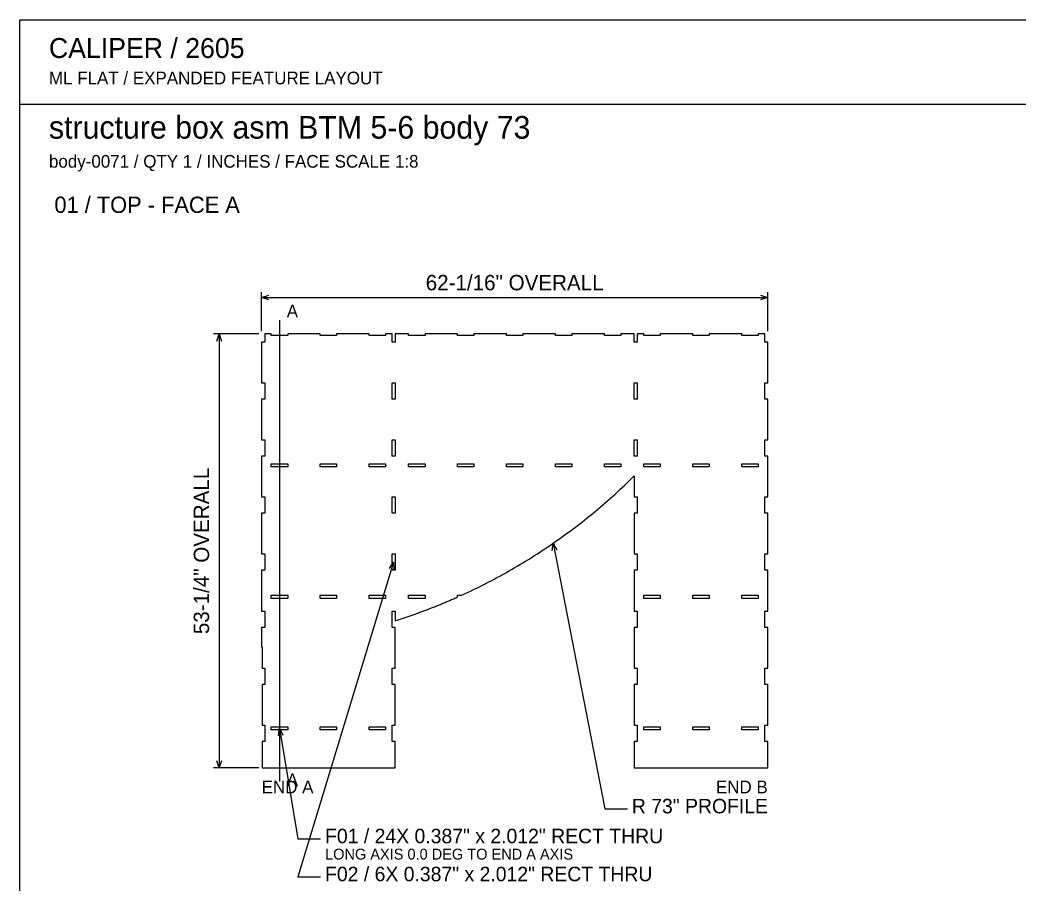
# Model space of a CAD drawing. Header units: inches. Extents: x 4 to 268, y 4 to 172.
# Drawn here: x 3.8 to 126.3, y 66.3 to 172.2 of the extents above; entities that cross this region are included whole.
import ezdxf
from ezdxf.enums import TextEntityAlignment as Align

# ---------------------------------------------------------------- set-up
doc = ezdxf.new("R2010")
doc.units = ezdxf.units.IN
doc.header["$MEASUREMENT"] = 0

msp = doc.modelspace()

# ---------------------------------------------------------------- linework, layer by layer
at = {"layer": 'ANNOTATION'}
for p, q in [((33.41, 134.07), (33.41, 138.85)), ((33.41, 138.18), (34.3, 138.46)), ((94.59, 138.46), (95.48, 138.18)), ((95.48, 134.07), (95.48, 138.85)), ((33.41, 138.18), (95.48, 138.18)), ((34.3, 137.9), (33.41, 138.18)), ((95.48, 138.18), (94.59, 137.9)), ((35.6, 135.4), (35.6, 78.82)), ((33.08, 133.74), (27.52, 133.74)), ((27.91, 132.85), (28.19, 133.74)), ((28.19, 133.74), (28.19, 80.49)), ((28.19, 133.74), (28.47, 132.85)), ((69.06, 107.13), (69.17, 108.06)), ((69.17, 108.06), (75.48, 75.49)), ((69.17, 108.06), (69.61, 107.24)), ((49.6, 105.74), (37.85, 67.15)), ((49.08, 104.97), (49.6, 105.74)), ((49.6, 105.74), (49.61, 104.8)), ((35.48, 84.44), (35.6, 85.36)), ((35.6, 85.36), (37.85, 71.82)), ((35.6, 85.36), (36.02, 84.53)), ((28.19, 80.49), (27.91, 81.38)), ((28.47, 81.38), (28.19, 80.49)), ((33.08, 80.49), (27.52, 80.49)), ((75.48, 75.49), (78.26, 75.49)), ((37.85, 71.82), (40.63, 71.82)), ((37.85, 67.15), (40.63, 67.15))]:
    msp.add_line(p, q, dxfattribs=at)
at = {"layer": 'OUTLINE'}
for p, q in [((3.78, 172.22), (268.22, 172.22)), ((3.78, 3.78), (3.78, 172.22)), ((3.78, 161.89), (268.22, 161.89)), ((34.6, 133.74), (33.8, 133.74)), ((33.8, 133.74), (33.8, 132.73)), ((34.6, 133.54), (34.6, 133.74)), ((36.61, 133.54), (34.6, 133.54)), ((40.6, 133.74), (36.61, 133.74)), ((36.61, 133.74), (36.61, 133.54)), ((40.6, 133.54), (40.6, 133.74)), ((42.61, 133.54), (40.6, 133.54)), ((46.6, 133.74), (42.61, 133.74)), ((42.61, 133.74), (42.61, 133.54)), ((46.6, 133.54), (46.6, 133.74)), ((48.61, 133.54), (46.6, 133.54)), ((49.41, 133.74), (48.61, 133.74)), ((48.61, 133.74), (48.61, 133.54)), ((49.41, 132.73), (49.41, 133.74)), ((51.44, 133.74), (49.8, 133.74)), ((49.8, 133.74), (49.8, 132.73)), ((51.44, 133.54), (51.44, 133.74)), ((53.45, 133.54), (51.44, 133.54)), ((57.44, 133.74), (53.45, 133.74)), ((53.45, 133.74), (53.45, 133.54)), ((57.44, 133.54), (57.44, 133.74)), ((59.45, 133.54), (57.44, 133.54)), ((63.44, 133.74), (59.45, 133.74)), ((59.45, 133.74), (59.45, 133.54)), ((63.44, 133.54), (63.44, 133.74)), ((65.45, 133.54), (63.44, 133.54)), ((69.44, 133.74), (65.45, 133.74)), ((65.45, 133.74), (65.45, 133.54)), ((69.44, 133.54), (69.44, 133.74)), ((71.45, 133.54), (69.44, 133.54)), ((75.44, 133.74), (71.45, 133.74)), ((71.45, 133.74), (71.45, 133.54)), ((75.44, 133.54), (75.44, 133.74)), ((77.45, 133.54), (75.44, 133.54)), ((79.1, 133.74), (77.45, 133.74)), ((77.45, 133.74), (77.45, 133.54)), ((79.1, 132.73), (79.1, 133.74)), ((80.29, 133.74), (79.48, 133.74)), ((79.48, 133.74), (79.48, 132.73)), ((80.29, 133.54), (80.29, 133.74)), ((82.3, 133.54), (80.29, 133.54)), ((86.29, 133.74), (82.3, 133.74)), ((82.3, 133.74), (82.3, 133.54)), ((86.29, 133.54), (86.29, 133.74)), ((88.3, 133.54), (86.29, 133.54)), ((92.29, 133.74), (88.3, 133.74)), ((88.3, 133.74), (88.3, 133.54)), ((92.29, 133.54), (92.29, 133.74)), ((94.3, 133.54), (92.29, 133.54)), ((95.1, 133.74), (94.3, 133.74)), ((94.3, 133.74), (94.3, 133.54)), ((95.1, 132.73), (95.1, 133.74)), ((33.8, 132.73), (33.41, 132.73)), ((33.41, 132.73), (33.41, 127.74)), ((49.8, 132.73), (49.41, 132.73)), ((79.48, 132.73), (79.1, 132.73)), ((95.48, 132.73), (95.1, 132.73)), ((95.48, 127.74), (95.48, 132.73)), ((33.41, 127.74), (33.8, 127.74)), ((33.8, 127.74), (33.8, 125.73)), ((49.41, 125.73), (49.41, 127.74)), ((49.41, 127.74), (49.8, 127.74)), ((49.8, 127.74), (49.8, 125.73)), ((79.1, 125.73), (79.1, 127.74)), ((79.1, 127.74), (79.48, 127.74)), ((79.48, 127.74), (79.48, 125.73)), ((95.1, 125.73), (95.1, 127.74)), ((95.1, 127.74), (95.48, 127.74)), ((33.8, 125.73), (33.41, 125.73)), ((33.41, 125.73), (33.41, 120.74)), ((49.8, 125.73), (49.41, 125.73)), ((79.48, 125.73), (79.1, 125.73)), ((95.48, 125.73), (95.1, 125.73)), ((95.48, 120.74), (95.48, 125.73)), ((33.41, 120.74), (33.8, 120.74)), ((33.8, 120.74), (33.8, 118.73)), ((49.41, 118.73), (49.41, 120.74)), ((49.41, 120.74), (49.8, 120.74)), ((49.8, 120.74), (49.8, 118.73)), ((79.1, 118.73), (79.1, 120.74)), ((79.1, 120.74), (79.48, 120.74)), ((79.48, 120.74), (79.48, 118.73)), ((95.1, 118.73), (95.1, 120.74)), ((95.1, 120.74), (95.48, 120.74)), ((33.8, 118.73), (33.41, 118.73)), ((33.41, 118.73), (33.41, 113.74)), ((34.6, 117.42), (34.6, 117.8)), ((34.6, 117.8), (36.61, 117.8)), ((36.61, 117.8), (36.61, 117.42)), ((40.6, 117.42), (40.6, 117.8)), ((40.6, 117.8), (42.61, 117.8)), ((42.61, 117.8), (42.61, 117.42)), ((46.6, 117.42), (46.6, 117.8)), ((46.6, 117.8), (48.61, 117.8)), ((48.61, 117.8), (48.61, 117.42)), ((49.8, 118.73), (49.41, 118.73)), ((51.44, 117.42), (51.44, 117.8)), ((51.44, 117.8), (53.45, 117.8)), ((53.45, 117.8), (53.45, 117.42)), ((57.44, 117.42), (57.44, 117.8)), ((57.44, 117.8), (59.45, 117.8)), ((59.45, 117.8), (59.45, 117.42)), ((63.44, 117.42), (63.44, 117.8)), ((63.44, 117.8), (65.45, 117.8)), ((65.45, 117.8), (65.45, 117.42)), ((69.44, 117.42), (69.44, 117.8)), ((69.44, 117.8), (71.45, 117.8)), ((71.45, 117.8), (71.45, 117.42)), ((75.44, 117.42), (75.44, 117.8)), ((75.44, 117.8), (77.45, 117.8)), ((77.45, 117.8), (77.45, 117.42)), ((79.48, 118.73), (79.1, 118.73)), ((80.29, 117.42), (80.29, 117.8)), ((80.29, 117.8), (82.3, 117.8)), ((82.3, 117.8), (82.3, 117.42)), ((86.29, 117.42), (86.29, 117.8)), ((86.29, 117.8), (88.3, 117.8)), ((88.3, 117.8), (88.3, 117.42)), ((92.29, 117.42), (92.29, 117.8)), ((92.29, 117.8), (94.3, 117.8)), ((94.3, 117.8), (94.3, 117.42)), ((95.48, 118.73), (95.1, 118.73)), ((95.48, 113.74), (95.48, 118.73)), ((36.61, 117.42), (34.6, 117.42)), ((42.61, 117.42), (40.6, 117.42)), ((48.61, 117.42), (46.6, 117.42)), ((53.45, 117.42), (51.44, 117.42)), ((59.45, 117.42), (57.44, 117.42)), ((65.45, 117.42), (63.44, 117.42)), ((71.45, 117.42), (69.44, 117.42)), ((77.45, 117.42), (75.44, 117.42)), ((82.3, 117.42), (80.29, 117.42)), ((88.3, 117.42), (86.29, 117.42)), ((94.3, 117.42), (92.29, 117.42)), ((77.65, 114.91), (77.94, 115.19)), ((77.94, 115.19), (78.24, 115.46)), ((78.24, 115.46), (78.53, 115.75)), ((78.53, 115.75), (78.82, 116.03)), ((78.82, 116.03), (79.1, 116.31)), ((79.1, 116.31), (79.1, 113.74)), ((76.46, 113.81), (76.76, 114.08)), ((76.76, 114.08), (77.06, 114.36)), ((77.06, 114.36), (77.35, 114.63)), ((77.35, 114.63), (77.65, 114.91)), ((33.41, 113.74), (33.8, 113.74)), ((33.8, 113.74), (33.8, 111.73)), ((49.41, 111.73), (49.41, 113.74)), ((49.41, 113.74), (49.8, 113.74)), ((49.8, 113.74), (49.8, 111.73)), ((74.94, 112.48), (75.24, 112.75)), ((75.24, 112.75), (75.55, 113.01)), ((75.55, 113.01), (75.85, 113.28)), ((75.85, 113.28), (76.16, 113.54)), ((76.16, 113.54), (76.46, 113.81)), ((79.1, 113.74), (79.48, 113.74)), ((79.48, 113.74), (79.48, 111.73)), ((95.1, 111.73), (95.1, 113.74)), ((95.1, 113.74), (95.48, 113.74)), ((33.8, 111.73), (33.41, 111.73)), ((33.41, 111.73), (33.41, 106.74)), ((49.8, 111.73), (49.41, 111.73)), ((73.69, 111.45), (74.01, 111.71)), ((74.01, 111.71), (74.32, 111.96)), ((74.32, 111.96), (74.63, 112.22)), ((74.63, 112.22), (74.94, 112.48)), ((79.48, 111.73), (79.1, 111.73)), ((79.1, 111.73), (79.1, 106.74)), ((95.48, 111.73), (95.1, 111.73)), ((95.48, 106.74), (95.48, 111.73)), ((72.11, 110.2), (72.43, 110.44)), ((72.43, 110.44), (72.75, 110.69)), ((72.75, 110.69), (73.06, 110.94)), ((73.06, 110.94), (73.38, 111.2)), ((73.38, 111.2), (73.69, 111.45)), ((70.49, 108.99), (70.81, 109.23)), ((70.81, 109.23), (71.14, 109.47)), ((71.14, 109.47), (71.46, 109.71)), ((71.46, 109.71), (71.79, 109.95)), ((71.79, 109.95), (72.11, 110.2)), ((68.5, 107.6), (68.83, 107.83)), ((68.83, 107.83), (69.17, 108.06)), ((69.17, 108.06), (69.5, 108.29)), ((69.5, 108.29), (69.83, 108.52)), ((69.83, 108.52), (70.16, 108.75)), ((70.16, 108.75), (70.49, 108.99)), ((33.41, 106.74), (33.8, 106.74)), ((33.8, 106.74), (33.8, 104.73)), ((49.41, 104.73), (49.41, 106.74)), ((49.41, 106.74), (49.8, 106.74)), ((49.8, 106.74), (49.8, 104.73)), ((66.81, 106.49), (67.15, 106.71)), ((67.15, 106.71), (67.49, 106.93)), ((67.49, 106.93), (67.83, 107.15)), ((67.83, 107.15), (68.16, 107.37)), ((68.16, 107.37), (68.5, 107.6)), ((79.1, 106.74), (79.48, 106.74)), ((79.48, 106.74), (79.48, 104.73)), ((95.1, 104.73), (95.1, 106.74)), ((95.1, 106.74), (95.48, 106.74)), ((64.74, 105.23), (65.09, 105.43)), ((65.09, 105.43), (65.43, 105.64)), ((65.43, 105.64), (65.78, 105.85)), ((65.78, 105.85), (66.12, 106.06)), ((66.12, 106.06), (66.47, 106.28)), ((66.47, 106.28), (66.81, 106.49)), ((33.8, 104.73), (33.41, 104.73)), ((33.41, 104.73), (33.41, 99.74)), ((49.8, 104.73), (49.41, 104.73)), ((62.63, 104.03), (62.98, 104.22)), ((62.98, 104.22), (63.34, 104.42)), ((63.34, 104.42), (63.69, 104.62)), ((63.69, 104.62), (64.04, 104.82)), ((64.04, 104.82), (64.39, 105.02)), ((64.39, 105.02), (64.74, 105.23)), ((79.48, 104.73), (79.1, 104.73)), ((79.1, 104.73), (79.1, 99.74)), ((95.48, 104.73), (95.1, 104.73)), ((95.48, 99.74), (95.48, 104.73)), ((60.48, 102.9), (60.84, 103.09)), ((60.84, 103.09), (61.2, 103.27)), ((61.2, 103.27), (61.56, 103.46)), ((61.56, 103.46), (61.92, 103.65)), ((61.92, 103.65), (62.27, 103.84)), ((62.27, 103.84), (62.63, 104.03)), ((57.93, 101.68), (58.3, 101.85)), ((58.3, 101.85), (58.66, 102.02)), ((58.66, 102.02), (59.03, 102.19)), ((59.03, 102.19), (59.39, 102.37)), ((59.39, 102.37), (59.76, 102.54)), ((59.76, 102.54), (60.12, 102.72)), ((60.12, 102.72), (60.48, 102.9)), ((34.6, 101.29), (34.6, 101.68)), ((34.6, 101.68), (36.61, 101.68)), ((36.61, 101.29), (34.6, 101.29)), ((36.61, 101.68), (36.61, 101.29)), ((40.6, 101.29), (40.6, 101.68)), ((40.6, 101.68), (42.61, 101.68)), ((42.61, 101.29), (40.6, 101.29)), ((42.61, 101.68), (42.61, 101.29)), ((46.6, 101.29), (46.6, 101.68)), ((46.6, 101.68), (48.61, 101.68)), ((48.61, 101.29), (46.6, 101.29)), ((48.61, 101.68), (48.61, 101.29)), ((51.44, 101.29), (51.44, 101.68)), ((51.44, 101.68), (53.45, 101.68)), ((53.45, 101.29), (51.44, 101.29)), ((53.45, 101.68), (53.45, 101.29)), ((55.09, 100.46), (55.21, 100.51)), ((55.21, 100.51), (55.33, 100.55)), ((55.33, 100.55), (55.44, 100.6)), ((55.44, 100.6), (55.56, 100.65)), ((55.56, 100.65), (55.68, 100.7)), ((55.68, 100.7), (55.8, 100.75)), ((55.8, 100.75), (55.92, 100.8)), ((55.92, 100.8), (56.03, 100.85)), ((56.03, 100.85), (56.15, 100.9)), ((56.15, 100.9), (56.27, 100.95)), ((56.27, 100.95), (56.39, 101)), ((56.39, 101), (56.5, 101.05)), ((56.5, 101.05), (56.62, 101.1)), ((56.62, 101.1), (56.74, 101.15)), ((56.74, 101.15), (56.86, 101.2)), ((56.86, 101.2), (56.97, 101.25)), ((56.97, 101.25), (57.09, 101.3)), ((57.09, 101.3), (57.21, 101.36)), ((57.21, 101.36), (57.32, 101.41)), ((57.32, 101.41), (57.44, 101.46)), ((57.44, 101.46), (57.44, 101.68)), ((57.44, 101.68), (57.93, 101.68)), ((80.29, 101.29), (80.29, 101.68)), ((80.29, 101.68), (82.3, 101.68)), ((82.3, 101.29), (80.29, 101.29)), ((82.3, 101.68), (82.3, 101.29)), ((86.29, 101.29), (86.29, 101.68)), ((86.29, 101.68), (88.3, 101.68)), ((88.3, 101.29), (86.29, 101.29)), ((88.3, 101.68), (88.3, 101.29)), ((92.29, 101.29), (92.29, 101.68)), ((92.29, 101.68), (94.3, 101.68)), ((94.3, 101.29), (92.29, 101.29)), ((94.3, 101.68), (94.3, 101.29)), ((33.41, 99.74), (33.8, 99.74)), ((33.8, 99.74), (33.8, 97.73)), ((49.41, 97.73), (49.41, 99.74)), ((49.41, 99.74), (49.8, 99.74)), ((49.8, 99.74), (49.8, 98.55)), ((51.74, 99.19), (51.86, 99.24)), ((51.86, 99.24), (51.98, 99.28)), ((51.98, 99.28), (52.1, 99.32)), ((52.1, 99.32), (52.22, 99.36)), ((52.22, 99.36), (52.34, 99.41)), ((52.34, 99.41), (52.46, 99.45)), ((52.46, 99.45), (52.58, 99.49)), ((52.58, 99.49), (52.7, 99.54)), ((52.7, 99.54), (52.82, 99.58)), ((52.82, 99.58), (52.94, 99.63)), ((52.94, 99.63), (53.06, 99.67)), ((53.06, 99.67), (53.18, 99.72)), ((53.18, 99.72), (53.3, 99.76)), ((53.3, 99.76), (53.42, 99.81)), ((53.42, 99.81), (53.54, 99.85)), ((53.54, 99.85), (53.66, 99.9)), ((53.66, 99.9), (53.78, 99.94)), ((53.78, 99.94), (53.9, 99.99)), ((53.9, 99.99), (54.02, 100.03)), ((54.02, 100.03), (54.14, 100.08)), ((54.14, 100.08), (54.26, 100.13)), ((54.26, 100.13), (54.38, 100.17)), ((54.38, 100.17), (54.49, 100.22)), ((54.49, 100.22), (54.61, 100.27)), ((54.61, 100.27), (54.73, 100.31)), ((54.73, 100.31), (54.85, 100.36)), ((54.85, 100.36), (54.97, 100.41)), ((54.97, 100.41), (55.09, 100.46)), ((79.1, 99.74), (79.48, 99.74)), ((79.48, 99.74), (79.48, 97.73)), ((95.1, 97.73), (95.1, 99.74)), ((95.1, 99.74), (95.48, 99.74)), ((49.8, 98.55), (49.92, 98.59)), ((49.92, 98.59), (50.04, 98.62)), ((50.04, 98.62), (50.16, 98.66)), ((50.16, 98.66), (50.28, 98.7)), ((50.28, 98.7), (50.41, 98.74)), ((50.41, 98.74), (50.53, 98.78)), ((50.53, 98.78), (50.65, 98.82)), ((50.65, 98.82), (50.77, 98.86)), ((50.77, 98.86), (50.89, 98.9)), ((50.89, 98.9), (51.01, 98.94)), ((51.01, 98.94), (51.13, 98.99)), ((51.13, 98.99), (51.25, 99.03)), ((51.25, 99.03), (51.38, 99.07)), ((51.38, 99.07), (51.5, 99.11)), ((51.5, 99.11), (51.62, 99.15)), ((51.62, 99.15), (51.74, 99.19)), ((33.8, 97.73), (33.41, 97.73)), ((33.41, 97.73), (33.41, 95.34)), ((49.79, 97.73), (49.41, 97.73)), ((49.79, 92.74), (49.79, 97.73)), ((79.48, 97.73), (79.1, 97.73)), ((79.1, 97.73), (79.1, 92.74)), ((95.48, 97.73), (95.1, 97.73)), ((95.48, 92.74), (95.48, 97.73)), ((33.41, 95.34), (33.41, 95.34)), ((33.41, 95.34), (33.41, 95.34)), ((33.41, 95.34), (33.41, 95.34)), ((33.41, 95.34), (33.41, 95.34)), ((33.41, 95.34), (33.42, 95.34)), ((33.42, 95.34), (33.42, 95.34)), ((33.42, 95.34), (33.42, 95.34)), ((33.42, 95.34), (33.42, 95.34)), ((33.42, 95.34), (33.42, 95.34)), ((33.42, 95.34), (33.42, 95.34)), ((33.42, 95.34), (33.42, 95.34)), ((33.42, 95.34), (33.42, 95.34)), ((33.42, 95.34), (33.42, 95.34)), ((33.42, 95.34), (33.43, 95.34)), ((33.43, 95.34), (33.43, 95.34)), ((33.43, 95.34), (33.43, 95.34)), ((33.43, 95.34), (33.43, 95.34)), ((33.43, 95.34), (33.43, 95.34)), ((33.43, 95.34), (33.43, 95.34)), ((33.43, 95.34), (33.43, 95.34)), ((33.43, 95.34), (33.43, 95.34)), ((33.43, 95.34), (33.43, 95.34)), ((33.43, 95.34), (33.43, 95.34)), ((33.43, 95.34), (33.44, 95.34)), ((33.44, 95.34), (33.44, 95.34)), ((33.44, 95.34), (33.44, 95.34)), ((33.44, 95.34), (33.44, 95.34)), ((33.44, 95.34), (33.44, 95.34)), ((33.44, 95.34), (33.44, 95.34)), ((33.44, 95.34), (33.44, 95.34)), ((33.44, 95.34), (33.44, 95.34)), ((33.44, 95.34), (33.44, 95.34)), ((33.44, 95.34), (33.45, 95.34)), ((33.45, 95.34), (33.45, 95.34)), ((33.45, 95.34), (33.45, 95.34)), ((33.45, 95.34), (33.45, 95.34)), ((33.45, 95.34), (33.45, 95.34)), ((33.45, 95.34), (33.45, 95.34)), ((33.45, 95.34), (33.45, 95.34)), ((33.45, 95.34), (33.45, 95.34)), ((33.45, 95.34), (33.45, 95.34)), ((33.45, 95.34), (33.46, 95.34)), ((33.46, 95.34), (33.46, 95.34)), ((33.46, 95.34), (33.46, 95.34)), ((33.46, 95.34), (33.46, 95.34)), ((33.46, 95.34), (33.46, 95.34)), ((33.46, 95.34), (33.46, 95.34)), ((33.46, 95.34), (33.46, 95.34)), ((33.46, 95.34), (33.46, 95.34)), ((33.46, 95.34), (33.46, 95.34)), ((33.46, 95.34), (33.46, 95.34)), ((33.46, 95.34), (33.47, 95.34)), ((33.47, 95.34), (33.47, 95.34)), ((33.47, 95.34), (33.47, 95.34)), ((33.47, 95.34), (33.47, 95.34)), ((33.47, 95.34), (33.47, 95.34)), ((33.47, 95.34), (33.47, 95.34)), ((33.47, 95.34), (33.47, 95.34)), ((33.47, 95.34), (33.47, 95.34)), ((33.47, 95.34), (33.47, 95.34)), ((33.47, 95.34), (33.48, 95.34)), ((33.48, 95.34), (33.48, 95.34)), ((33.48, 95.34), (33.48, 95.34)), ((33.48, 95.34), (33.48, 95.34)), ((33.48, 95.34), (33.48, 92.74)), ((33.48, 92.74), (33.8, 92.74)), ((33.8, 92.74), (33.8, 90.73)), ((49.41, 90.73), (49.41, 92.74)), ((49.41, 92.74), (49.79, 92.74)), ((79.1, 92.74), (79.48, 92.74)), ((79.48, 92.74), (79.48, 90.73)), ((95.1, 90.73), (95.1, 92.74)), ((95.1, 92.74), (95.48, 92.74)), ((33.8, 90.73), (33.48, 90.73)), ((33.48, 90.73), (33.48, 85.74)), ((49.79, 90.73), (49.41, 90.73)), ((49.79, 85.74), (49.79, 90.73)), ((79.48, 90.73), (79.1, 90.73)), ((79.1, 90.73), (79.1, 85.74)), ((95.48, 90.73), (95.1, 90.73)), ((95.48, 85.74), (95.48, 90.73)), ((33.48, 85.74), (33.8, 85.74)), ((33.8, 85.74), (33.8, 83.73)), ((34.6, 85.17), (34.6, 85.55)), ((34.6, 85.55), (36.61, 85.55)), ((36.61, 85.17), (34.6, 85.17)), ((36.61, 85.55), (36.61, 85.17)), ((40.6, 85.17), (40.6, 85.55)), ((40.6, 85.55), (42.61, 85.55)), ((42.61, 85.17), (40.6, 85.17)), ((42.61, 85.55), (42.61, 85.17)), ((46.6, 85.17), (46.6, 85.55)), ((46.6, 85.55), (48.61, 85.55)), ((48.61, 85.17), (46.6, 85.17)), ((48.61, 85.55), (48.61, 85.17)), ((49.41, 83.73), (49.41, 85.74)), ((49.41, 85.74), (49.79, 85.74)), ((79.1, 85.74), (79.48, 85.74)), ((79.48, 85.74), (79.48, 83.73)), ((80.29, 85.17), (80.29, 85.55)), ((80.29, 85.55), (82.3, 85.55)), ((82.3, 85.17), (80.29, 85.17)), ((82.3, 85.55), (82.3, 85.17)), ((86.29, 85.17), (86.29, 85.55)), ((86.29, 85.55), (88.3, 85.55)), ((88.3, 85.17), (86.29, 85.17)), ((88.3, 85.55), (88.3, 85.17)), ((92.29, 85.17), (92.29, 85.55)), ((92.29, 85.55), (94.3, 85.55)), ((94.3, 85.17), (92.29, 85.17)), ((94.3, 85.55), (94.3, 85.17)), ((95.1, 83.73), (95.1, 85.74)), ((95.1, 85.74), (95.48, 85.74)), ((33.8, 83.73), (33.48, 83.73)), ((33.48, 83.73), (33.48, 80.49)), ((49.79, 83.73), (49.41, 83.73)), ((49.79, 80.49), (49.79, 83.73)), ((79.48, 83.73), (79.1, 83.73)), ((79.1, 83.73), (79.1, 80.49)), ((95.48, 83.73), (95.1, 83.73)), ((95.48, 80.49), (95.48, 83.73)), ((33.48, 80.49), (49.79, 80.49)), ((79.1, 80.49), (95.48, 80.49))]:
    msp.add_line(p, q, dxfattribs=at)

# ---------------------------------------------------------------- texts
at = {"layer": 'ANNOTATION'}
for s, height, p in [('CALIPER / 2605', 2.4444, (7.33, 167.56)), ('ML FLAT / EXPANDED FEATURE LAYOUT', 1.5556, (7.33, 164.33)), ('structure box asm BTM 5-6 body 73', 2.7778, (7.33, 157.67)), ('body-0071 / QTY 1 / INCHES / FACE SCALE 1:8', 1.5556, (7.33, 154.11)), ('01 / TOP - FACE A', 2, (8, 148.56)), ('A', 1.56, (36.49, 135.74)), ('A', 1.56, (36.49, 78.26)), ('END A', 1.556, (33.41, 77.38)), ('R 73" PROFILE', 1.7778, (78.81, 74.93)), ('F01 / 24X 0.387" x 2.012" RECT THRU', 1.7778, (41.19, 71.26)), ('LONG AXIS 0.0 DEG TO END A AXIS', 1.3333, (41.19, 69.26)), ('F02 / 6X 0.387" x 2.012" RECT THRU', 1.7778, (41.19, 66.6))]:
    msp.add_text(s, height=height, dxfattribs=at).set_placement(p)
msp.add_text('62-1/16" OVERALL', height=1.8889, dxfattribs=at).set_placement((64.44, 139.07), align=Align.CENTER)
msp.add_text('53-1/4" OVERALL', height=1.8889, rotation=90, dxfattribs=at).set_placement((26.97, 107.11), align=Align.CENTER)
msp.add_text('END B', height=1.556, dxfattribs=at).set_placement((95.48, 77.38), align=Align.RIGHT)

doc.saveas('drawing.dxf')
